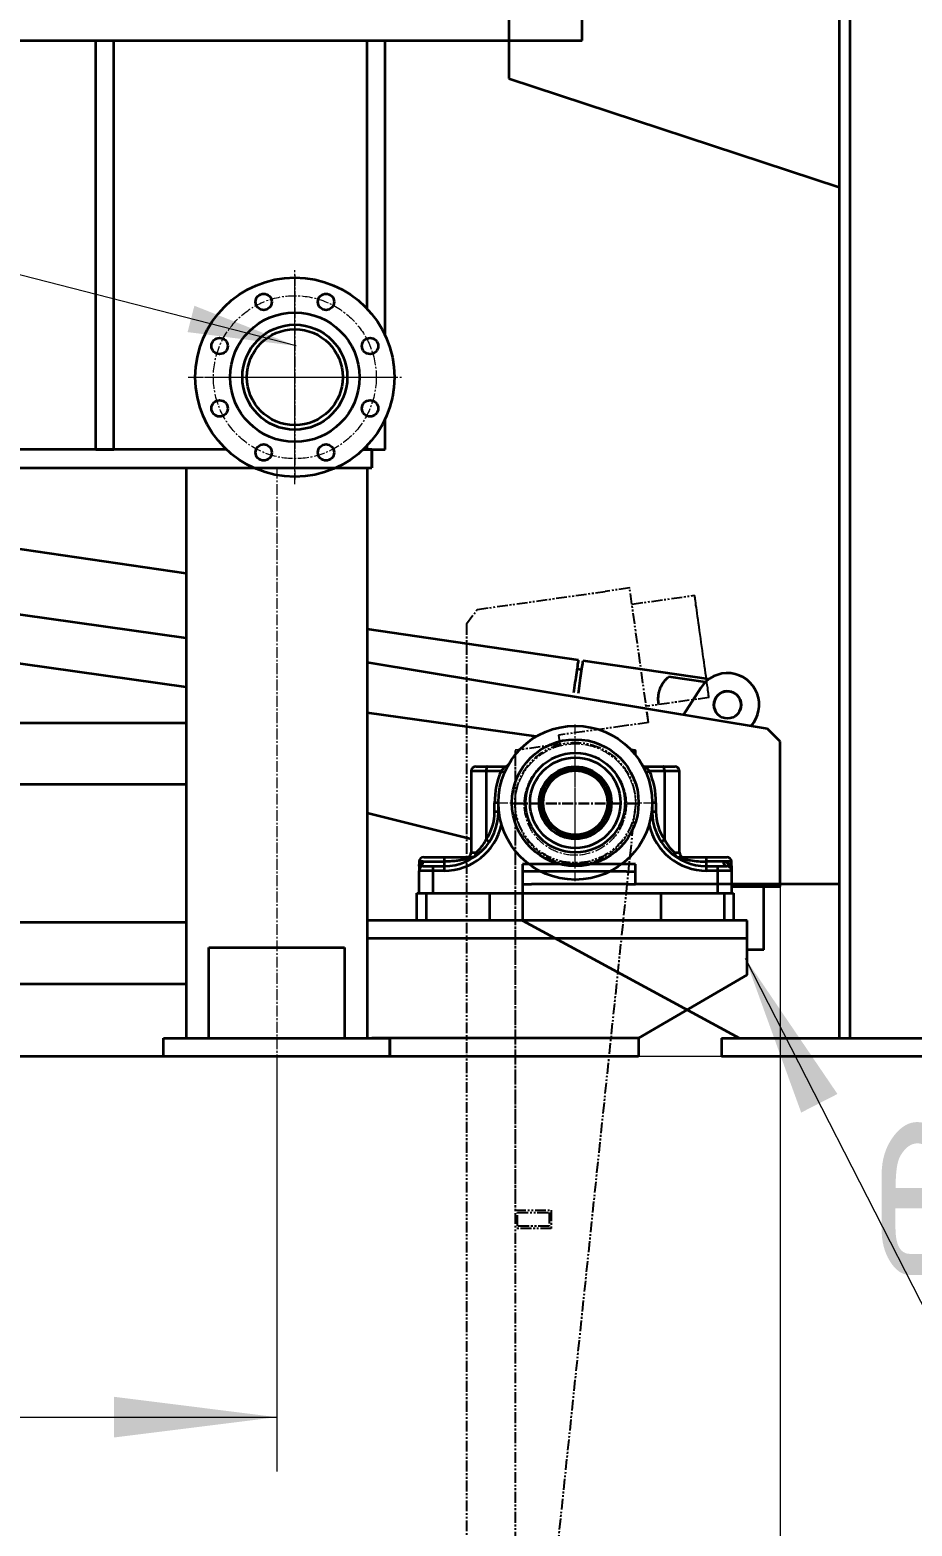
# Model space of a CAD drawing. Header units: millimetres. Extents: x -17820 to 17820, y -12600 to 12600.
# Drawn here: x 8009 to 8984, y 3829 to 5481 of the extents above; entities that cross this region are included whole.
import ezdxf

# ---------------------------------------------------------------- set-up
doc = ezdxf.new("R2010")
doc.units = ezdxf.units.MM
doc.linetypes.add('双点画线', pattern=[22, 12, -2, 2, -2, 2, -2])
doc.linetypes.add('点画线', pattern=[18, 12, -2, 2, -2])
doc.layers.get('0').update_dxf_attribs({"lineweight": 35})
for name, color, linetype, lineweight in [('ACAD0', 7, 'Continuous', 25), ('CDRAFT0', 7, 'Continuous', 35), ('EB0', 7, 'Continuous', 35), ('EB0_1_1_1_1_1_1_1_1_1_1_1_1_1_1_1_1_1_1_1', 7, 'Continuous', 35), ('EB0_1_1_1_1_1_1_1_1_1_1_1_1_1_1_1_1_1_1_1_1_1_1_1_1_1_1_1_1', 7, 'Continuous', 35), ('EB0_1_1_1_1_1_1_1_1_1_1_1_1_1_1_1_1_1_1_1_1_1_1_1_1_1_1_1_1_1', 7, 'Continuous', 35), ('EB0_1_1_1_1_1_1_1_1_1_1_1_1_1_1_1_1_1_1_1_1_1_1_1_1_1_1_1_1_1_1_1_1', 7, 'Continuous', 35), ('EB0_1_1_1_1_1_1_1_1_1_1_1_1_1_1_1_1_1_1_1_1_1_1_1_1_1_1_1_1_1_1_1_1_1', 7, 'Continuous', 35), ('中心线层', 1, '点画线', 18), ('尺寸线层', 3, 'Continuous', 18), ('细实线层', 2, 'Continuous', 18)]:
    doc.layers.add(name, color=color, linetype=linetype, lineweight=lineweight)
doc.styles.add('机械', font='isocp', dxfattribs={"width": 0.667, "bigfont": 'gbcbig.shx'})
doc.dimstyles.new('标准', dxfattribs={"dimscale": 60, "dimtxt": 4, "dimasz": 3, "dimexe": 1, "dimexo": 0, "dimgap": 0.76128, "dimtad": 1, "dimdec": 1, "dimdsep": 46, "dimtxsty": '机械', "dimblk": '_CAXARROW', "dimcen": 0, "dimdle": 4, "dimclrt": 2, "dimaunit": 1, "dimazin": 2, "dimtfac": 0.707107, "dimtdec": 3, "dimtmove": 0, "dimatfit": 3, "dimfxl": 0, "dimfrac": 2, "dimtolj": 1, "dimlwd": 18, "dimarcsym": 0})

# ---------------------------------------------------------------- blocks, each defined once
blk = doc.blocks.new('*X11')
at = {"layer": 'CDRAFT0', "color": 2, "linetype": '双点画线', "lineweight": 25}
for p, q in [((-126.1, 234), (-57.2, 221.8)), ((-54, 239.5), (-80, 91.8)), ((-27.3, 234.8), (-54, 239.5)), ((-54, 239.5), (-54, 239.5)), ((-27.3, 234.8), (113.4, 210)), ((113.4, 210), (124.8, 193.6)), ((116.5, 187.8), (122.4, 191.9)), ((116.5, -1020.7), (116.5, 187.8)), ((122.4, 191.9), (124.8, 193.6)), ((-76.9, 109.5), (-145.9, 121.7)), ((-76.9, 109.5), (-80.1, 91.8)), ((-77, 109.5), (-80.1, 91.8)), ((-53.3, 87.1), (-80.1, 91.8)), ((-80.1, 91.8), (-80.1, 91.8)), ((14.1, 75.2), (-53.3, 87.1)), ((12.3, 65.4), (14.1, 75.2)), ((12.3, 65.4), (65.9, 55.9)), ((66.5, 55.2), (66.5, -450)), ((-66.1, -6.9), (26.5, -890)), ((26.5, -450), (66.5, -450)), ((26.5, -470), (26.5, -450)), ((29, -467.5), (29, -452.5)), ((29, -452.5), (64, -452.5)), ((64, -452.5), (64, -467.5)), ((66.5, -450), (66.5, -999.7)), ((66.5, -470), (26.5, -470)), ((64, -467.5), (29, -467.5)), ((26.5, -910), (26.5, -890)), ((26.5, -890), (66.5, -890)), ((66.5, -890), (66.5, -910)), ((29, -907.5), (29, -892.5)), ((29, -892.5), (64, -892.5)), ((64, -907.5), (29, -907.5)), ((64, -892.5), (64, -907.5)), ((66.5, -910), (26.5, -910)), ((66.3, -1000.2), (31.1, -1035.4)), ((66.5, -1070.7), (116.5, -1020.7)), ((38.2, -1042.4), (31.1, -1035.4)), ((38.2, -1042.4), (66.5, -1070.7))]:
    blk.add_line(p, q, dxfattribs=at)
blk.add_lwpolyline([(-126.1, 234), (-126.1, 233.8), (-126.2, 233.3), (-126.4, 232.4), (-126.6, 231.2), (-126.9, 229.7), (-127.2, 227.8), (-127.6, 225.7), (-128, 223.2), (-128.5, 220.5), (-129, 217.5), (-129.6, 214.3), (-130.2, 210.8), (-130.8, 207.1), (-131.5, 203.3), (-132.2, 199.3), (-132.9, 195.2), (-133.7, 190.9), (-134.5, 186.6), (-135.2, 182.2), (-136, 177.8), (-136.8, 173.4), (-137.6, 169), (-138.3, 164.7), (-139.1, 160.5), (-139.8, 156.3), (-140.5, 152.3), (-141.2, 148.5), (-141.8, 144.8), (-142.4, 141.4), (-143, 138.1), (-143.5, 135.1), (-144, 132.4), (-144.4, 130), (-144.8, 127.8), (-145.2, 126), (-145.4, 124.4), (-145.6, 123.2), (-145.8, 122.4), (-145.9, 121.9), (-145.9, 121.7)], dxfattribs=at)
blk.add_circle((0, 0), 66.5, dxfattribs=at)
for centre, start, end in [((65.8, 55.2), 360, 80), ((65.8, -999.7), 315, 360)]:
    blk.add_arc(centre, 0.737, start, end, dxfattribs=at)
blk = doc.blocks.new('*X12')
at = {"layer": 'CDRAFT0', "color": 2, "linetype": '双点画线', "lineweight": 25}
for p, q in [((-108.3, 213.5), (33.1, 233.4)), ((60.1, 237.2), (33.1, 233.4)), ((80.9, 88.6), (60.1, 237.2)), ((62.6, 219.3), (60.1, 237.2)), ((60.1, 237.2), (60.1, 237.2)), ((62.6, 219.3), (131.9, 229.1)), ((-120.3, 197.5), (-108.3, 213.5)), ((-120.3, 197.5), (-120.3, -1005.1)), ((147.8, 116.2), (78.4, 106.5)), ((80.9, 88.6), (78.4, 106.5)), ((81, 88.6), (78.5, 106.5)), ((54, 84.8), (-18.4, 74.7)), ((80.9, 88.6), (54, 84.8)), ((80.9, 88.6), (81, 88.6)), ((-18.4, 74.7), (-17, 64.8)), ((-66.5, 57.5), (-66.5, -450)), ((-66.5, 52.9), (-66.5, -987.2)), ((-17, 64.8), (-66.2, 57.9)), ((-26.5, -890), (66.1, -6.9)), ((-66.5, -450), (-26.5, -450)), ((-64, -467.5), (-64, -452.5)), ((-64, -452.5), (-29, -452.5)), ((-29, -452.5), (-29, -467.5)), ((-26.5, -450), (-26.5, -470)), ((-26.5, -470), (-66.5, -470)), ((-29, -467.5), (-64, -467.5)), ((-26.5, -890), (-66.5, -890)), ((-26.5, -910), (-26.5, -890)), ((-29, -892.5), (-64, -892.5)), ((-64, -892.5), (-64, -907.5)), ((-64, -907.5), (-29, -907.5)), ((-29, -907.5), (-29, -892.5)), ((-66.5, -910), (-66.5, -987.2)), ((-66.5, -910), (-26.5, -910)), ((-120.3, -1005.1), (-95.2, -1019.6)), ((-67.9, -992.4), (-86.5, -1024.6)), ((-86.5, -1024.6), (-95.2, -1019.6))]:
    blk.add_line(p, q, dxfattribs=at)
blk.add_lwpolyline([(147.8, 116.2), (147.8, 116.4), (147.7, 116.9), (147.6, 117.8), (147.4, 119), (147.2, 120.5), (146.9, 122.4), (146.6, 124.5), (146.3, 127), (145.9, 129.7), (145.5, 132.7), (145, 136), (144.5, 139.5), (144, 143.2), (143.5, 147), (142.9, 151), (142.3, 155.2), (141.7, 159.5), (141.1, 163.8), (140.5, 168.2), (139.9, 172.6), (139.2, 177.1), (138.6, 181.5), (138, 185.8), (137.4, 190.1), (136.8, 194.2), (136.3, 198.3), (135.7, 202.1), (135.2, 205.8), (134.7, 209.3), (134.2, 212.6), (133.8, 215.6), (133.4, 218.3), (133.1, 220.8), (132.8, 222.9), (132.5, 224.8), (132.3, 226.3), (132.1, 227.5), (132, 228.4), (131.9, 228.9), (131.9, 229.1)], dxfattribs=at)
blk.add_circle((0, 0), 66.5, dxfattribs=at)
for centre, radius, start, end in [((-66.1, 57.5), 0.375, 98, 180), ((-76.9, -987.2), 10.4, 330, 360)]:
    blk.add_arc(centre, radius, start, end, dxfattribs=at)
blk = doc.blocks.new('*X10')
at = {"layer": 'CDRAFT0'}
for name, p in [('*X11', (-1950, 0)), ('*X12', (0, 0))]:
    blk.add_blockref(name, p, dxfattribs=at)
blk = doc.blocks.new('*X13')
at = {"layer": '尺寸线层', "linetype": 'Continuous', "lineweight": 18}
for points in [[(6992, 3949.4), (7172, 3971.9), (7172, 3926.9)], [(8282, 3949.4), (8102, 3971.9), (8102, 3926.9)]]:
    blk.add_hatch(color=0, dxfattribs=at).paths.add_polyline_path(points, flags=0)
at = {"layer": '尺寸线层', "color": 0, "linetype": 'Continuous'}
for p, q in [((6992, 4347.9), (6992, 3889.4)), ((8282, 4347.9), (8282, 3889.4))]:
    blk.add_line(p, q, dxfattribs=at)
at = {"layer": '尺寸线层', "color": 0, "linetype": 'Continuous', "lineweight": 18}
blk.add_line((6992, 3949.4), (8282, 3949.4), dxfattribs=at)
at = {"layer": '尺寸线层', "color": 2, "insert": (7637, 4115.1), "char_height": 240, "width": 873.579, "attachment_point": 5, "line_spacing_factor": 0.939812, "style": '机械'}
blk.add_mtext('\\T1.1;1290', dxfattribs=at)
blk = doc.blocks.new('_CAXARROW')
blk.add_hatch(color=2).paths.add_polyline_path([(0, 0), (-1, 0.125), (-1, -0.125)], flags=0)
blk = doc.blocks.new('*X186')
at = {"layer": '尺寸线层', "linetype": 'Continuous', "lineweight": 18}
for points in [[(11014.3, 9122.9), (10991.8, 8942.9), (11036.8, 8942.9)], [(11014.3, 4347.9), (10991.8, 4527.9), (11036.8, 4527.9)]]:
    blk.add_hatch(color=0, dxfattribs=at).paths.add_polyline_path(points, flags=0)
at = {"layer": '尺寸线层', "color": 0, "linetype": 'Continuous'}
for p, q in [((6587, 9122.9), (11074.3, 9122.9)), ((8682, 4347.9), (11074.3, 4347.9))]:
    blk.add_line(p, q, dxfattribs=at)
at = {"layer": '尺寸线层', "color": 0, "linetype": 'Continuous', "lineweight": 18}
blk.add_line((11014.3, 4347.9), (11014.3, 9122.9), dxfattribs=at)
at = {"layer": '尺寸线层', "color": 2, "insert": (10848.7, 6735.4), "char_height": 240, "width": 919.317, "attachment_point": 5, "rotation": 90, "line_spacing_factor": 0.939812, "style": '机械'}
blk.add_mtext('\\T1.1;4775', dxfattribs=at)
blk = doc.blocks.new('*X188')
at = {"layer": '尺寸线层', "linetype": 'Continuous'}
blk.add_hatch(color=0, dxfattribs=at).paths.add_polyline_path([(8799.8, 4456.3), (8901.8, 4306.3), (8861.7, 4285.8)], flags=0)
at = {"layer": '尺寸线层', "color": 0, "linetype": 'Continuous'}
blk.add_line((8799.8, 4456.3), (9002.1, 4060.8), dxfattribs=at)
at = {"layer": '尺寸线层', "color": 0}
blk.add_line((9002.1, 4060.8), (9148.1, 4060.8), dxfattribs=at)
at = {"layer": '尺寸线层', "color": 2, "insert": (9048.7, 4226.5), "char_height": 240, "width": 480, "attachment_point": 5, "line_spacing_factor": 0.939812, "style": '机械'}
blk.add_mtext('\\T1.1;e2', dxfattribs=at)
blk = doc.blocks.new('*X192')
at = {"layer": '尺寸线层', "linetype": 'Continuous', "lineweight": 18}
for points in [[(9897.9, 6527.9), (9875.4, 6347.9), (9920.4, 6347.9)], [(9897.9, 4347.9), (9875.4, 4527.9), (9920.4, 4527.9)]]:
    blk.add_hatch(color=0, dxfattribs=at).paths.add_polyline_path(points, flags=0)
at = {"layer": '尺寸线层', "color": 0, "linetype": 'Continuous'}
for p, q in [((8256.2, 6527.9), (9957.9, 6527.9)), ((8157, 4347.9), (9957.9, 4347.9))]:
    blk.add_line(p, q, dxfattribs=at)
at = {"layer": '尺寸线层', "color": 0, "linetype": 'Continuous', "lineweight": 18}
blk.add_line((9897.9, 4347.9), (9897.9, 6527.9), dxfattribs=at)
at = {"layer": '尺寸线层', "color": 2, "insert": (9732.3, 5437.9), "char_height": 240, "width": 873.579, "attachment_point": 5, "rotation": 90, "line_spacing_factor": 0.939812, "style": '机械'}
blk.add_mtext('\\T1.1;2180', dxfattribs=at)
blk = doc.blocks.new('*X197')
at = {"layer": '尺寸线层', "linetype": 'Continuous', "lineweight": 18}
for points in [[(6435.5, 3467.6), (6615.5, 3490.1), (6615.5, 3445.1)], [(8838.5, 3467.6), (8658.5, 3490.1), (8658.5, 3445.1)]]:
    blk.add_hatch(color=0, dxfattribs=at).paths.add_polyline_path(points, flags=0)
at = {"layer": '尺寸线层', "color": 0, "linetype": 'Continuous'}
for p, q in [((6435.5, 4613), (6435.5, 3407.6)), ((8838.5, 4615.4), (8838.5, 3407.6))]:
    blk.add_line(p, q, dxfattribs=at)
at = {"layer": '尺寸线层', "color": 0, "linetype": 'Continuous', "lineweight": 18}
blk.add_line((6435.5, 3467.6), (8838.5, 3467.6), dxfattribs=at)
at = {"layer": '尺寸线层', "color": 2, "insert": (7637, 3633.3), "char_height": 240, "width": 919.317, "attachment_point": 5, "line_spacing_factor": 0.939812, "style": '机械'}
blk.add_mtext('\\T1.1;2405', dxfattribs=at)
blk = doc.blocks.new('*X210')
at = {"layer": 'EB0_1_1_1_1_1_1_1_1_1_1_1_1_1_1_1_1_1_1_1'}
for p, q in [((-908.6, 138.2), (-908.6, 108.2)), ((-888.6, 138.2), (-908.6, 138.2)), ((-263.6, 138.2), (-888.6, 138.2)), ((-253.6, 138.2), (-263.6, 138.2)), ((-253.6, 138.2), (-253.6, 108.2)), ((-253.6, 108.2), (-908.6, 108.2)), ((-888.6, 108.2), (-888.6, 28.2)), ((-523.6, 108.2), (-523.6, -1031.8)), ((-511.6, 108.2), (-511.6, -1031.8)), ((-285.6, 108.2), (-285.6, -1031.8)), ((-273.6, 108.2), (-273.6, -1031.8)), ((-263.6, 108.2), (-273.6, 108.2)), ((-253.6, 108.2), (-263.6, 108.2)), ((-888.6, 28.2), (-523.6, -91.8)), ((-873.6, -839.8), (-873.6, -847.8)), ((-863.6, -839.8), (-873.6, -839.8)), ((-758.6, -839.8), (-863.6, -839.8)), ((-748.6, -839.8), (-758.6, -839.8)), ((-748.6, -847.8), (-748.6, -839.8)), ((-863.6, -847.8), (-873.6, -847.8)), ((-873.6, -847.8), (-873.6, -861.8)), ((-758.6, -847.8), (-863.6, -847.8)), ((-758.6, -847.8), (-748.6, -847.8)), ((-748.6, -861.8), (-748.6, -847.8)), ((-873.6, -861.8), (-863.6, -861.8)), ((-873.6, -861.8), (-873.6, -901.8)), ((-758.6, -861.8), (-863.6, -861.8)), ((-758.6, -861.8), (-748.6, -861.8)), ((-523.6, -861.8), (-748.6, -861.8)), ((-873.6, -901.8), (-633.6, -1031.8)), ((-653.6, -1031.8), (-653.6, -1051.8)), ((-653.6, -1031.8), (-253.6, -1031.8)), ((-253.6, -1031.8), (-253.6, -1051.8)), ((-653.6, -1051.8), (-253.6, -1051.8))]:
    blk.add_line(p, q, dxfattribs=at)
at = {"layer": '中心线层', "linetype": '点画线', "lineweight": 18}
blk.add_line((-868.6, 108.2), (-868.6, 138.2), dxfattribs=at)
at = {"layer": '中心线层'}
for p, q in [((-815.1, -842.8), (-815.1, -703.8)), ((-745.6, -773.3), (-884.6, -773.3))]:
    blk.add_line(p, q, dxfattribs=at)
at = {"layer": '细实线层', "color": 2, "linetype": '点画线', "lineweight": 18}
for radius in [66.5, 56.5]:
    blk.add_circle((-815.1, -773.3), radius, dxfattribs=at)
blk = doc.blocks.new('*X271')
at = {"layer": '尺寸线层', "linetype": 'Continuous'}
blk.add_hatch(color=0, dxfattribs=at).paths.add_polyline_path([(8303.5, 5132.4), (8183.5, 5147.7), (8191, 5176.8)], flags=0)
at = {"layer": '尺寸线层', "color": 0}
blk.add_line((7899.5, 5236.3), (7770.5, 5236.3), dxfattribs=at)
at = {"layer": '尺寸线层', "color": 0, "linetype": 'Continuous'}
blk.add_line((8303.5, 5132.4), (7899.5, 5236.3), dxfattribs=at)
at = {"layer": '尺寸线层', "color": 2, "insert": (7836.9, 5346.8), "char_height": 160, "width": 320, "attachment_point": 5, "line_spacing_factor": 0.939812, "style": '机械'}
blk.add_mtext('\\T1.1;b4', dxfattribs=at)

msp = doc.modelspace()

# ---------------------------------------------------------------- linework, layer by layer
at = {"layer": 'ACAD0', "color": 7, "linetype": 'Continuous', "lineweight": 25}
for p, q in [((6767.04, 4347.92), (8507.54, 4347.92)), ((6767.04, 4347.92), (8507.54, 4347.92)), ((8332.22, 4347.92), (6941.87, 4347.92))]:
    msp.add_line(p, q, dxfattribs=at)
at = {"layer": 'CDRAFT0'}
for p, q in [((8182.04, 4997.92), (8182.04, 4367.92)), ((8382.04, 4997.92), (8382.04, 4367.92)), ((8182.04, 4881.04), (7700.07, 4951.43)), ((8182.04, 4809.82), (7633.43, 4886.92)), ((8182.04, 4755.5), (7643.69, 4831.17)), ((8615.68, 4785.36), (8382.04, 4819.49)), ((8824.4, 4709.54), (8382.04, 4782.7)), ((8619.19, 4774.75), (8614.24, 4775.47)), ((8759.66, 4764.34), (8620.63, 4784.64)), ((8755.93, 4761.2), (8715.26, 4767.14)), ((8750.78, 4754.88), (8731.64, 4724.88)), ((8568.87, 4701.14), (8382.04, 4727.4)), ((8182.04, 4715.92), (7092.04, 4715.92)), ((8838.54, 4695.4), (8824.4, 4709.54)), ((8838.54, 4535.4), (8838.54, 4695.4)), ((8678.22, 4685.77), (8673.73, 4686.4)), ((8678.54, 4680.86), (8678.54, 4685.4)), ((8497.04, 4662.92), (8497.04, 4572.92)), ((8513.57, 4662.92), (8497.04, 4662.92)), ((8502.04, 4667.92), (8514.44, 4667.92)), ((8530, 4662.92), (8513.57, 4662.92)), ((8513.57, 4662.92), (8513.57, 4587.26)), ((8514.44, 4667.92), (8534.1, 4667.92)), ((8689.99, 4667.92), (8709.65, 4667.92)), ((8710.52, 4662.92), (8694.09, 4662.92)), ((8709.65, 4667.92), (8722.04, 4667.92)), ((8710.52, 4662.92), (8710.52, 4587.26)), ((8727.04, 4662.92), (8710.52, 4662.92)), ((8727.04, 4572.92), (8727.04, 4662.92)), ((8182.04, 4647.92), (7092.04, 4647.92)), ((8182.04, 4647.92), (8182.04, 4367.92)), ((8527.04, 4627.92), (8522.91, 4627.92)), ((8522.91, 4617.92), (8522.91, 4627.92)), ((8527.04, 4617.92), (8527.04, 4627.92)), ((8697.04, 4627.92), (8697.04, 4617.92)), ((8701.18, 4627.92), (8697.04, 4627.92)), ((8701.18, 4627.92), (8701.18, 4617.92)), ((8382.04, 4616.68), (8497.04, 4588.03)), ((8527.04, 4617.92), (8522.91, 4617.92)), ((8527.04, 4617.92), (8527.64, 4617.92)), ((8696.45, 4617.92), (8697.04, 4617.92)), ((8701.18, 4617.92), (8697.04, 4617.92)), ((8439.54, 4562.92), (8439.54, 4557.92)), ((8443.78, 4562.92), (8439.54, 4562.92)), ((8443.78, 4562.92), (8467.04, 4562.92)), ((8444.54, 4567.92), (8467.04, 4567.92)), ((8467.04, 4567.92), (8467.04, 4562.92)), ((8467.04, 4567.92), (8498.67, 4567.92)), ((8467.04, 4562.92), (8467.04, 4557.92)), ((8497.04, 4572.92), (8502.34, 4572.92)), ((8721.75, 4572.92), (8727.04, 4572.92)), ((8725.42, 4567.92), (8757.04, 4567.92)), ((8757.04, 4562.92), (8757.04, 4567.92)), ((8757.04, 4567.92), (8779.54, 4567.92)), ((8757.04, 4557.92), (8757.04, 4562.92)), ((8776.08, 4562.92), (8757.04, 4562.92)), ((8784.54, 4562.92), (8776.08, 4562.92)), ((8784.54, 4557.92), (8784.54, 4562.92)), ((8439.54, 4557.92), (8439.54, 4554.85)), ((8439.54, 4554.85), (8439.54, 4552.92)), ((8439.54, 4527.92), (8439.54, 4552.92)), ((8454.54, 4552.92), (8439.54, 4552.92)), ((8444.54, 4557.92), (8454.54, 4557.92)), ((8454.54, 4557.92), (8454.54, 4552.92)), ((8454.54, 4557.92), (8467.04, 4557.92)), ((8454.54, 4552.92), (8454.54, 4527.92)), ((8467.04, 4552.92), (8454.54, 4552.92)), ((8467.04, 4557.92), (8467.04, 4552.92)), ((8757.04, 4552.92), (8757.04, 4557.92)), ((8757.04, 4557.92), (8769.54, 4557.92)), ((8769.54, 4552.92), (8757.04, 4552.92)), ((8769.54, 4552.92), (8769.54, 4557.92)), ((8769.54, 4557.92), (8779.54, 4557.92)), ((8769.54, 4527.92), (8769.54, 4552.92)), ((8784.54, 4552.92), (8769.54, 4552.92)), ((8784.54, 4557.92), (8784.54, 4552.92)), ((8784.54, 4552.92), (8784.54, 4527.92)), ((8437.04, 4497.92), (8437.04, 4527.92)), ((8437.04, 4527.92), (8447.04, 4527.92)), ((8447.04, 4527.92), (8447.04, 4497.92)), ((8447.04, 4527.92), (8507.04, 4527.92)), ((8507.04, 4527.92), (8517.04, 4527.92)), ((8517.04, 4527.92), (8517.04, 4497.92)), ((8517.04, 4527.92), (8707.04, 4527.92)), ((8707.04, 4497.92), (8707.04, 4527.92)), ((8707.04, 4527.92), (8717.04, 4527.92)), ((8717.04, 4527.92), (8777.04, 4527.92)), ((8777.04, 4497.92), (8777.04, 4527.92)), ((8777.04, 4527.92), (8787.04, 4527.92)), ((8784.54, 4535.4), (8838.54, 4535.4)), ((8787.04, 4527.92), (8787.04, 4497.92)), ((8820.54, 4465.4), (8820.54, 4535.4)), ((7092.04, 4495.92), (8182.04, 4495.92)), ((8802.04, 4497.92), (8382.04, 4497.92)), ((8802.04, 4477.92), (8802.04, 4497.92)), ((8802.04, 4477.92), (8382.04, 4477.92)), ((8802.04, 4437.92), (8802.04, 4477.92)), ((8207.04, 4467.92), (8357.04, 4467.92)), ((8207.04, 4367.92), (8207.04, 4467.92)), ((8357.04, 4467.92), (8357.04, 4367.92)), ((8820.54, 4465.4), (8802.04, 4465.4)), ((8802.04, 4437.92), (8682.04, 4367.92)), ((7092.04, 4427.92), (8182.04, 4427.92)), ((8157.04, 4347.92), (8157.04, 4367.92)), ((8157.04, 4367.92), (8177.04, 4367.92)), ((8177.04, 4367.92), (8387.04, 4367.92)), ((8387.04, 4367.92), (8407.04, 4367.92)), ((8407.04, 4367.92), (8387.04, 4367.92)), ((8407.04, 4367.92), (8407.04, 4347.92)), ((8682.04, 4367.92), (8407.04, 4367.92)), ((8407.04, 4347.92), (8407.04, 4367.92)), ((8682.04, 4367.92), (8682.04, 4347.92))]:
    msp.add_line(p, q, dxfattribs=at)
for points in [[(8612.07, 4760.63), (8612.5, 4763.55), (8612.92, 4766.44), (8613.33, 4769.24), (8613.72, 4771.92), (8614.09, 4774.45), (8614.43, 4776.78), (8614.74, 4778.88), (8615.01, 4780.73), (8615.24, 4782.29), (8615.42, 4783.55), (8615.56, 4784.49), (8615.65, 4785.09), (8615.68, 4785.35), (8615.68, 4785.36)], [(8617.02, 4759.9), (8617.45, 4762.83), (8617.87, 4765.71), (8618.28, 4768.52), (8618.67, 4771.2), (8619.04, 4773.72), (8619.38, 4776.05), (8619.69, 4778.16), (8619.95, 4780), (8620.18, 4781.57), (8620.37, 4782.83), (8620.5, 4783.77), (8620.59, 4784.37), (8620.63, 4784.63), (8620.63, 4784.64)], [(8610.46, 4749.61), (8610.81, 4752.01), (8611.22, 4754.82), (8611.64, 4757.7), (8612.07, 4760.63)], [(8615.41, 4748.91), (8615.76, 4751.29), (8616.17, 4754.09), (8616.59, 4756.98), (8617.02, 4759.9)], [(8514.44, 4667.92), (8514.27, 4667.82), (8514.11, 4667.54), (8513.96, 4667.08), (8513.83, 4666.45), (8513.72, 4665.7), (8513.64, 4664.83), (8513.59, 4663.89), (8513.57, 4662.92)], [(8710.52, 4662.92), (8710.5, 4663.89), (8710.45, 4664.83), (8710.37, 4665.7), (8710.26, 4666.45), (8710.13, 4667.08), (8709.98, 4667.54), (8709.82, 4667.82), (8709.65, 4667.92)], [(8498.67, 4567.92), (8499.38, 4568.01), (8500.07, 4568.3), (8500.71, 4568.76), (8501.27, 4569.38), (8501.72, 4570.14), (8502.06, 4571), (8502.27, 4571.94), (8502.34, 4572.92)], [(8721.75, 4572.92), (8721.82, 4571.94), (8722.03, 4571), (8722.37, 4570.14), (8722.82, 4569.38), (8723.38, 4568.76), (8724.02, 4568.3), (8724.7, 4568.01), (8725.42, 4567.92)], [(8779.54, 4557.92), (8778.87, 4558.01), (8778.22, 4558.3), (8777.62, 4558.76), (8777.1, 4559.38), (8776.67, 4560.14), (8776.35, 4561), (8776.15, 4561.94), (8776.08, 4562.92)]]:
    msp.add_lwpolyline(points, dxfattribs=at)
for centre, radius in [((8780.29, 4736.06), 15), ((8612.04, 4627.92), 85), ((8612.04, 4627.92), 70), ((8612.04, 4627.92), 55), ((8612.04, 4627.92), 50), ((8612.04, 4627.92), 40), ((8612.04, 4627.92), 37.5), ((8612.04, 4627.92), 35.5)]:
    msp.add_circle(centre, radius, dxfattribs=at)
for centre, radius, start, end in [((8780.29, 4736.06), 35, 317.80227, 147.46154), ((8780.29, 4736.06), 15, 309.06935, 214.93065), ((8678.17, 4685.4), 0.375, 0, 82), ((8502.04, 4662.92), 5, 90, 180), ((8612.91, 4627.92), 90, 157.11462, 180), ((8525.15, 4649.03), 14.71, 54.28677, 70.75645), ((8534.1, 4672.92), 5, 270, 330), ((8689.99, 4672.92), 5, 210, 270), ((8698.94, 4649.02), 14.72, 109.24721, 125.71031), ((8611.18, 4627.92), 90, 0, 22.88538), ((8722.04, 4662.92), 5, 0, 90), ((8467.04, 4617.92), 60, 270, 0), ((8467.91, 4617.92), 55, 326.12002, 0), ((8757.04, 4617.92), 60, 180, 270), ((8756.18, 4617.92), 55, 180, 213.87998), ((8467.04, 4617.92), 65, 270, 347.53422), ((8757.04, 4617.92), 65, 192.46578, 270), ((8508.39, 4577.82), 10.77, 38.13728, 61.20554), ((8715.71, 4577.82), 10.77, 118.79867, 141.85953), ((8444.54, 4562.92), 5, 90, 180), ((8438.44, 4562.82), 5.33, 312.47876, 1.07579), ((8492.04, 4572.92), 5, 270, 0), ((8499.12, 4571.42), 3.55, 313.01296, 24.84083), ((8724.97, 4571.42), 3.55, 155.15917, 226.98704), ((8732.04, 4572.92), 5, 180, 270), ((8779.54, 4562.92), 5, 0, 90), ((8785.01, 4560.11), 4.04, 167.38924, 231.37872), ((8444.16, 4554.78), 4.61, 117.2514, 179.16898), ((8444.54, 4552.92), 5, 90, 180), ((8779.54, 4552.92), 5, 0, 90)]:
    msp.add_arc(centre, radius, start, end, dxfattribs=at)
for points, knots in [([(8704.41, 4736.4), (8704.27, 4737.07), (8703.91, 4738.77), (8703.72, 4741.76), (8703.8, 4745.22), (8704.29, 4748.69), (8705.13, 4752.02), (8706.27, 4755.11), (8707.68, 4758.01), (8709.34, 4760.71), (8711.24, 4763.2), (8713.27, 4765.4), (8714.6, 4766.56), (8715.26, 4767.14)], [0, 0, 0, 0, 12465.9111796, 31710.851087, 50944.7667968, 70231.3857182, 89521.460426, 108005.7297183, 126501.8307308, 146976.2879971, 167465.0563226, 189557.1482928, 211651.0951098, 211651.0951098, 211651.0951098, 211651.0951098]), ([(8534.1, 4667.92), (8534.14, 4667.9), (8534.19, 4667.87), (8534.08, 4667.64), (8533.9, 4667.39), (8533.47, 4666.87), (8532.78, 4666.09), (8531.58, 4664.76), (8530.61, 4663.65), (8530.07, 4663.01), (8530, 4662.92)], [0, 0, 0, 0, 19571.0165269, 25500.399321, 45517.9294479, 50935.1750416, 78100.7803724, 109845.356236, 146740.5446217, 152939.0963014, 152939.0963014, 152939.0963014, 152939.0963014]), ([(8694.09, 4662.92), (8693.59, 4663.51), (8692.6, 4664.66), (8691.33, 4666.07), (8690.58, 4666.92), (8690.16, 4667.43), (8689.97, 4667.71), (8689.9, 4667.89), (8689.95, 4667.91), (8689.99, 4667.92)], [0, 0, 0, 0, 36107.3805062, 70637.6268659, 91009.5138332, 100515.1572723, 118100.9600743, 125401.4290779, 138829.9706687, 138829.9706687, 138829.9706687, 138829.9706687]), ([(8502.34, 4572.92), (8502.45, 4573.01), (8503.26, 4573.73), (8504.89, 4575.28), (8507.6, 4578.24), (8510.66, 4582.2), (8512.59, 4585.55), (8513.57, 4587.26)], [0, 0, 0, 0, 2754.8297757, 21426.7794199, 40632.9865849, 70045.0056022, 100397.5210582, 100397.5210582, 100397.5210582, 100397.5210582]), ([(8710.52, 4587.26), (8711.08, 4586.25), (8712.21, 4584.23), (8714.16, 4581.31), (8716.29, 4578.51), (8718.35, 4576.19), (8720.19, 4574.32), (8721.23, 4573.39), (8721.75, 4572.92)], [0, 0, 0, 0, 21244.6681733, 42656.2597362, 65042.4150676, 87812.2691231, 103603.9506555, 119628.1574736, 119628.1574736, 119628.1574736, 119628.1574736]), ([(8439.54, 4557.92), (8439.54, 4557.92), (8439.54, 4558.64), (8439.81, 4560.09), (8440.83, 4561.68), (8442.16, 4562.62), (8443.12, 4562.9), (8443.7, 4562.92), (8443.78, 4562.92)], [0, 0, 0, 0, 235.4898759, 36431.0603255, 72555.995797, 92798.7617063, 112981.8210982, 115990.5957171, 115990.5957171, 115990.5957171, 115990.5957171]), ([(8498.67, 4567.92), (8498.64, 4567.91), (8498.6, 4567.89), (8498.17, 4567.74), (8497.06, 4567.37), (8494.47, 4566.55), (8490.54, 4565.51), (8485.68, 4564.5), (8480.1, 4563.65), (8473.87, 4563.04), (8469.32, 4562.96), (8467.04, 4562.92)], [0, 0, 0, 0, 3180.0553446, 6148.5496071, 13427.0931729, 26217.4241157, 50459.5549442, 76087.8135605, 101901.7997681, 136415.7559516, 171076.033519, 171076.033519, 171076.033519, 171076.033519]), ([(8500.46, 4568.26), (8500.35, 4568.22), (8500.01, 4568.08), (8499.4, 4567.94), (8498.9, 4567.94), (8498.65, 4567.94)], [0, 0, 0, 0, 12346.0685247, 39109.9036812, 64892.4622199, 64892.4622199, 64892.4622199, 64892.4622199]), ([(8723.68, 4568.2), (8723.56, 4568.25), (8723.32, 4568.35), (8723.06, 4568.49), (8722.92, 4568.57), (8722.9, 4568.59), (8722.89, 4568.59)], [0, 0, 0, 0, 36730.8872118, 68339.3488557, 82193.1784541, 83428.5868408, 83428.5868408, 83428.5868408, 83428.5868408]), ([(8725.44, 4567.88), (8725.32, 4567.88), (8724.96, 4567.87), (8724.4, 4567.98), (8723.93, 4568.1), (8723.71, 4568.19), (8723.68, 4568.2)], [0, 0, 0, 0, 16724.576446, 50247.3765285, 78984.0997056, 83440.0545671, 83440.0545671, 83440.0545671, 83440.0545671]), ([(8725.45, 4567.88), (8725.33, 4567.88), (8725.03, 4567.87), (8724.74, 4567.92), (8724.57, 4567.96)], [0, 0, 0, 0, 18653.8863326, 47068.6689056, 47068.6689056, 47068.6689056, 47068.6689056]), ([(8725.42, 4567.92), (8725.44, 4567.91), (8725.48, 4567.9), (8725.8, 4567.78), (8726.28, 4567.62), (8727.21, 4567.31), (8728.86, 4566.79), (8731.27, 4566.11), (8734.72, 4565.25), (8740.27, 4564.15), (8747.94, 4563.13), (8754.01, 4562.99), (8757.04, 4562.92)], [0, 0, 0, 0, 3579.400541, 6458.4615161, 11677.7231261, 15988.4280671, 27199.9826155, 43756.5885387, 60357.744344, 88788.2829751, 140690.3282992, 192621.5495105, 192621.5495105, 192621.5495105, 192621.5495105]), ([(8776.08, 4562.92), (8776.72, 4562.86), (8778.02, 4562.76), (8779.69, 4562.05), (8780.61, 4561.35), (8781.07, 4561)], [0, 0, 0, 0, 21546.2383427, 43855.606538, 66971.0435665, 66971.0435665, 66971.0435665, 66971.0435665]), ([(8781.07, 4561), (8781.57, 4560.63), (8782.58, 4559.88), (8783.86, 4559.07), (8784.46, 4558.43), (8784.54, 4558.03), (8784.54, 4557.92), (8784.54, 4557.92)], [0, 0, 0, 0, 24913.9772655, 50475.0066667, 89540.2140032, 103348.0763084, 103614.5440231, 103614.5440231, 103614.5440231, 103614.5440231]), ([(8439.54, 4557.92), (8439.54, 4557.92), (8439.54, 4557.93), (8439.55, 4557.98), (8439.56, 4558.17), (8439.7, 4558.53), (8440.18, 4558.9), (8440.89, 4559.13), (8441.66, 4558.97), (8442.04, 4558.88)], [0, 0, 0, 0, 304.6155582, 1738.6779546, 9624.5078573, 39017.8532157, 77416.6497648, 106208.7550294, 134873.7157513, 134873.7157513, 134873.7157513, 134873.7157513]), ([(8442.04, 4558.88), (8442.22, 4558.77), (8442.69, 4558.46), (8443.53, 4558.04), (8444.2, 4557.96), (8444.54, 4557.92)], [0, 0, 0, 0, 14386.5385008, 39347.0953932, 64463.7110155, 64463.7110155, 64463.7110155, 64463.7110155]), ([(8784.54, 4557.92), (8784.54, 4557.92), (8784.54, 4557.79), (8784.48, 4557.53), (8784.15, 4557.13), (8783.46, 4556.7), (8782.81, 4556.87), (8782.49, 4556.96)], [0, 0, 0, 0, 248.4047857, 20253.3864165, 40190.1127194, 71755.168349, 103643.0108044, 103643.0108044, 103643.0108044, 103643.0108044])]:
    msp.add_open_spline(points, degree=3, knots=knots, dxfattribs=at)
at = {"layer": 'EB0'}
msp.add_line((8157.04, 4347.92), (8682.04, 4347.92), dxfattribs=at)
at = {"layer": 'EB0_1_1_1_1_1_1_1_1_1_1_1_1_1_1_1_1_1_1_1_1_1_1_1_1_1_1_1_1'}
for p, q in [((7017.87, 4997.92), (8256.22, 4997.92)), ((8347.87, 4997.92), (8387.04, 4997.92)), ((7117.04, 4347.92), (8157.04, 4347.92))]:
    msp.add_line(p, q, dxfattribs=at)
at = {"layer": 'EB0_1_1_1_1_1_1_1_1_1_1_1_1_1_1_1_1_1_1_1_1_1_1_1_1_1_1_1_1_1_1_1_1'}
for p, q in [((8619.54, 5469.92), (8619.54, 5551.92)), ((6654.54, 5469.92), (8619.54, 5469.92)), ((8082.04, 5017.92), (8082.04, 5469.92)), ((8082.04, 5469.92), (8102.04, 5469.92)), ((8102.04, 5017.92), (8102.04, 5469.92)), ((8382.04, 5469.92), (8402.04, 5469.92)), ((8382.04, 5173.42), (8382.04, 5469.92)), ((8402.04, 5143.74), (8402.04, 5469.92)), ((8402.04, 5017.92), (8402.04, 5052.09)), ((8402.04, 5017.92), (8402.04, 5049.13)), ((8402.04, 5017.92), (8402.04, 5049.13)), ((8226.55, 5017.92), (7047.54, 5017.92)), ((8082.04, 5017.92), (8102.04, 5017.92)), ((8377.54, 5017.92), (8402.04, 5017.92)), ((8377.54, 5017.92), (8402.04, 5017.92)), ((8387.04, 5017.92), (8377.54, 5017.92)), ((8387.04, 5017.92), (8377.54, 5017.92)), ((8382.04, 5017.92), (8382.04, 5022.42)), ((8387.04, 5017.92), (8387.04, 4997.92)), ((8387.04, 4997.92), (8387.04, 5017.92)), ((7017.87, 4997.92), (8387.04, 4997.92)), ((8347.87, 4997.92), (8387.04, 4997.92)), ((8357.42, 4997.92), (8387.04, 4997.92))]:
    msp.add_line(p, q, dxfattribs=at)
at = {"layer": 'EB0_1_1_1_1_1_1_1_1_1_1_1_1_1_1_1_1_1_1_1_1_1_1_1_1_1_1_1_1_1_1_1_1_1'}
for centre, radius in [((8302.04, 5097.92), 110), ((8267.6, 5181.07), 9), ((8336.49, 5181.07), 9), ((8302.04, 5097.92), 71.5), ((8302.04, 5097.92), 58), ((8218.9, 5132.36), 9), ((8302.04, 5097.92), 53), ((8385.19, 5132.36), 9), ((8218.9, 5063.48), 9), ((8385.19, 5063.48), 9), ((8267.6, 5014.77), 9), ((8336.49, 5014.77), 9)]:
    msp.add_circle(centre, radius, dxfattribs=at)
at = {"layer": '中心线层'}
for p, q in [((8302.04, 4979.92), (8302.04, 5215.92)), ((8302.04, 4999.92), (8302.04, 5195.92)), ((8184.04, 5097.92), (8420.04, 5097.92)), ((8204.04, 5097.92), (8400.04, 5097.92)), ((8282.04, 4997.92), (8282.04, 4347.92)), ((8612.04, 4541.42), (8612.04, 4714.42)), ((8525.54, 4627.92), (8698.54, 4627.92))]:
    msp.add_line(p, q, dxfattribs=at)
at = {"layer": '中心线层', "linetype": '点画线', "lineweight": 18}
for p, q in [((8302.04, 5210.92), (8302.04, 4984.92)), ((8189.04, 5097.92), (8415.04, 5097.92))]:
    msp.add_line(p, q, dxfattribs=at)
at = {"layer": '中心线层'}
msp.add_circle((8302.04, 5097.92), 90, dxfattribs=at)

# ---------------------------------------------------------------- block references
at = {"layer": 'EB0_1_1_1_1_1_1_1_1_1_1_1_1_1_1_1_1_1_1_1_1_1_1_1_1_1_1_1_1_1'}
msp.add_blockref('*X210', (9427.13, 5399.73), dxfattribs=at)
at = {"layer": '尺寸线层'}
for name, p in [('*X271', (0, 0)), ('*X10', (8612.04, 4627.92)), ('*X188', (0, 0))]:
    msp.add_blockref(name, p, dxfattribs=at)

# ---------------------------------------------------------------- dimensions: what is measured, and where the dimension line sits
for base, p1, p2, override, picture, middle in [((11014.34, 9122.92), (8682.04, 4347.92), (6587.04, 9122.92), {"dimsah": 1, "dimtfac": 1, "dimtfill": 1, "dimtzin": 8}, '*X186', (11014.34, 6735.42)), ((9897.94, 6527.92), (8157.04, 4347.92), (8256.22, 6527.92), {"dimsah": 1, "dimtfill": 1, "dimtzin": 8}, '*X192', (9897.94, 5437.92))]:
    dim = msp.add_linear_dim(base=base, p1=p1, p2=p2, angle=90, dimstyle='标准', override=override, dxfattribs=at)
    dim.commit()
    dim.dimension.update_dxf_attribs({"geometry": picture, "text_midpoint": middle})
dim = msp.add_linear_dim(base=(8838.54, 3467.65), p1=(6435.55, 4612.99), p2=(8838.54, 4615.4), text='2405', dimstyle='标准', override={"dimsah": 1, "dimtfac": 1, "dimtfill": 1, "dimtzin": 8}, dxfattribs=at)
dim.commit()
dim.dimension.update_dxf_attribs({"geometry": '*X197', "text_midpoint": (7637.05, 3467.65)})
dim = msp.add_linear_dim(base=(8282.04, 3949.39), p1=(6992.04, 4347.92), p2=(8282.04, 4347.92), dimstyle='标准', override={"dimsah": 1, "dimtfill": 1, "dimtzin": 8}, dxfattribs=at)
dim.commit()
dim.dimension.update_dxf_attribs({"geometry": '*X13', "text_midpoint": (7637.04, 3949.39)})

doc.saveas('drawing.dxf')
